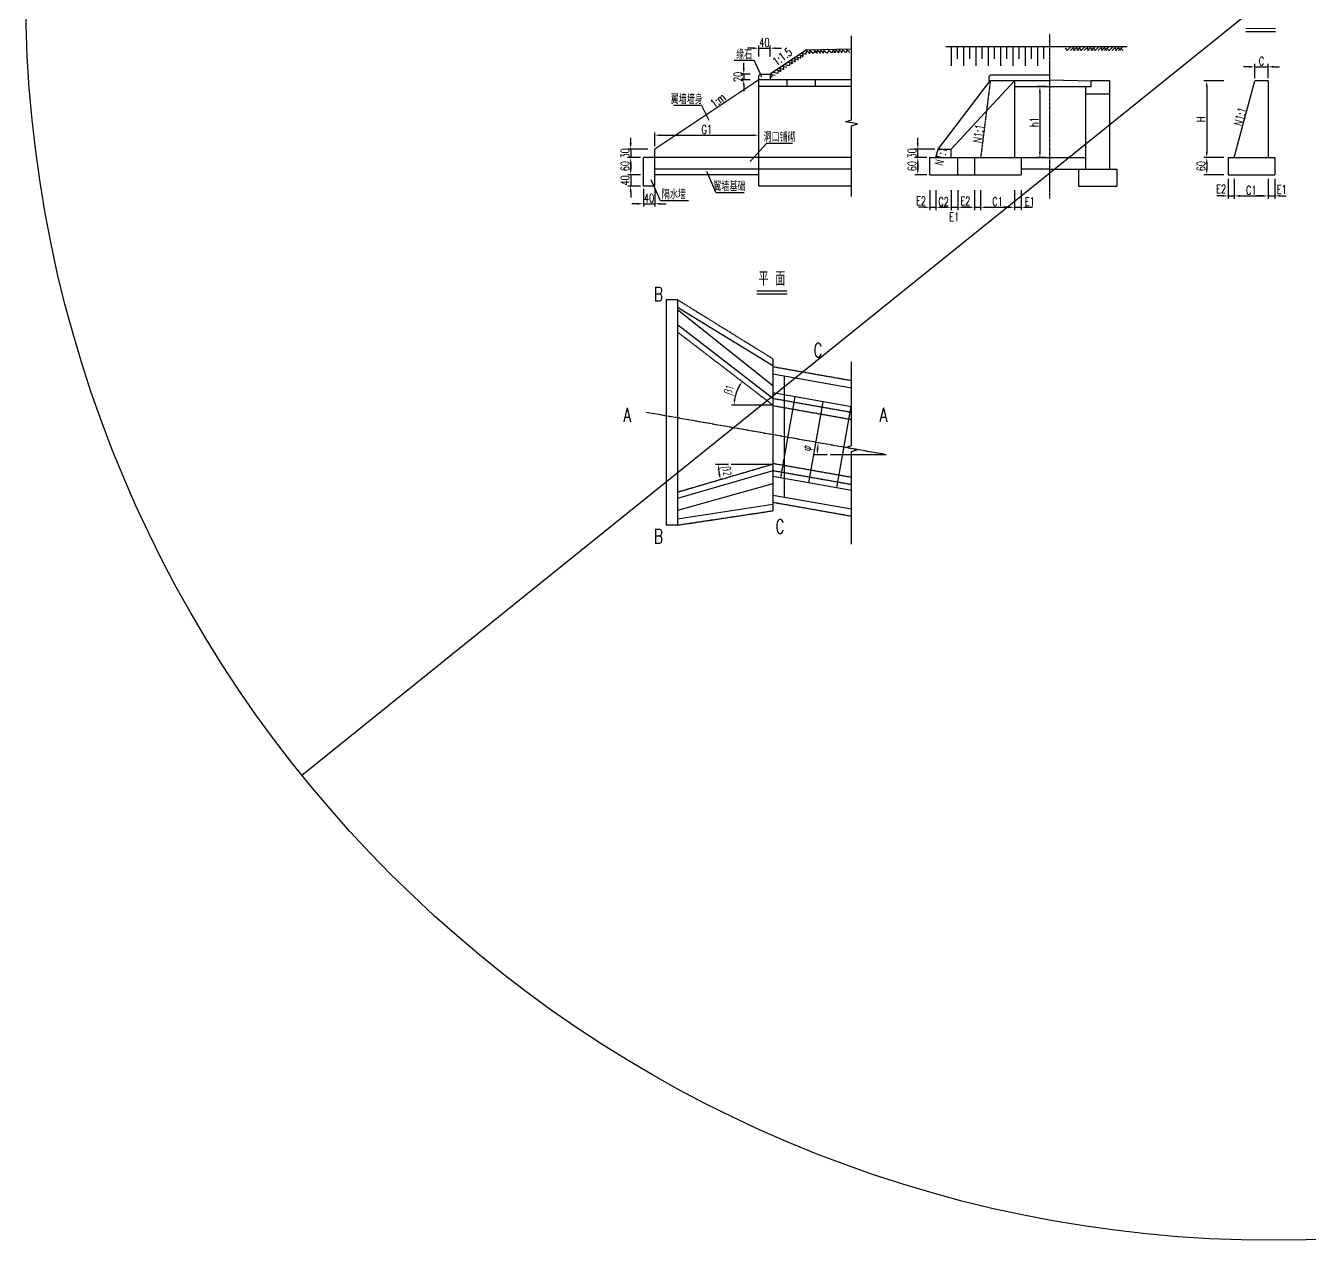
# Model space of a CAD drawing. Header units: millimetres. Extents: x -2053 to 14440, y -8588 to 380.
# Drawn here: x 5657 to 10174, y -8588 to -4315 of the extents above; entities that cross this region are included whole.
import ezdxf
from ezdxf.enums import TextEntityAlignment as Align

# ---------------------------------------------------------------- set-up
doc = ezdxf.new("R2010")
doc.units = ezdxf.units.MM
doc.header["$LTSCALE"] = 0.25
doc.linetypes.add('ACAD_ISO02W100', pattern=[15, 12, -3])
doc.linetypes.add('ACAD_ISO04W100', pattern=[30, 24, -3, 0, -3])
for name, color, linetype in [('中心线', 3, 'ACAD_ISO04W100'), ('地面线', 15, 'Continuous'), ('文字', 7, 'Continuous'), ('次轮廓线', 7, 'Continuous'), ('虚线', 2, 'ACAD_ISO02W100'), ('轮廓线', 1, 'Continuous')]:
    doc.layers.add(name, color=color, linetype=linetype)
doc.styles.get("Standard").update_dxf_attribs({"font": 'simplex1.shx', "width": 0.7, "bigfont": 'hztxt.shx'})
doc.dimstyles.get("Standard").update_dxf_attribs({"dimscale": 10, "dimtxt": 3, "dimasz": 2, "dimexe": 1, "dimexo": 1, "dimgap": 0.5, "dimtad": 1, "dimdec": 1, "dimzin": 9, "dimdsep": 46, "dimtxsty": 'Standard', "dimcen": 0.5, "dimclrd": 256, "dimclre": 256, "dimclrt": 256, "dimadec": 1, "dimazin": 2, "dimtfac": 1, "dimtdec": 1, "dimtix": 1, "dimtmove": 2, "dimatfit": 3, "dimfxl": 0, "dimtolj": 1, "dimtzin": 0, "dimlwd": -1, "dimlwe": -1, "dimarcsym": 0})

# ---------------------------------------------------------------- blocks, each defined once
blk = doc.blocks.new('*D135')
at = {"layer": 'Defpoints', "color": 0}
for p in [(8276.7, -4394), (8236.7, -4433.5), (8276.7, -4433.5)]:
    blk.add_point(p, dxfattribs=at)
at = {"layer": '次轮廓线'}
for p, q in [((8216.7, -4394), (8196.7, -4394)), ((8236.7, -4423.5), (8236.7, -4384)), ((8236.7, -4394), (8276.7, -4394)), ((8276.7, -4423.5), (8276.7, -4384)), ((8296.7, -4394), (8316.7, -4394))]:
    blk.add_line(p, q, dxfattribs=at)
for points in [[(8216.7, -4390.6), (8216.7, -4397.3), (8236.7, -4394)], [(8296.7, -4390.6), (8296.7, -4397.3), (8276.7, -4394)]]:
    blk.add_solid(points, dxfattribs=at)
at = {"layer": '次轮廓线', "insert": (8256.7, -4374), "char_height": 30, "attachment_point": 5}
blk.add_mtext('\\A1;40', dxfattribs=at)
blk = doc.blocks.new('*D136')
at = {"layer": 'Defpoints', "color": 0}
for p in [(8184, -4505), (8216.8, -4485), (8216.8, -4505)]:
    blk.add_point(p, dxfattribs=at)
at = {"layer": '次轮廓线'}
for p, q in [((8184, -4465), (8184, -4445)), ((8206.8, -4485), (8174, -4485)), ((8206.8, -4505), (8174, -4505)), ((8184, -4485), (8184, -4505)), ((8184, -4525), (8184, -4545))]:
    blk.add_line(p, q, dxfattribs=at)
for points in [[(8180.7, -4465), (8187.3, -4465), (8184, -4485)], [(8180.7, -4525), (8187.3, -4525), (8184, -4505)]]:
    blk.add_solid(points, dxfattribs=at)
at = {"layer": '次轮廓线', "insert": (8164, -4495), "char_height": 30, "attachment_point": 5, "rotation": 90}
blk.add_mtext('\\A1;20', dxfattribs=at)
blk = doc.blocks.new('*D229')
at = {"layer": 'Defpoints', "color": 0}
for p in [(7786.1, -4779), (7830.7, -4779), (7870.7, -4749)]:
    blk.add_point(p, dxfattribs=at)
at = {"layer": '次轮廓线'}
for p, q in [((7786.1, -4729), (7786.1, -4709)), ((7846.1, -4749), (7776.1, -4749)), ((7820.7, -4779), (7776.1, -4779)), ((7786.1, -4749), (7786.1, -4779)), ((7786.1, -4799), (7786.1, -4819))]:
    blk.add_line(p, q, dxfattribs=at)
for points in [[(7782.7, -4729), (7789.4, -4729), (7786.1, -4749)], [(7782.7, -4799), (7789.4, -4799), (7786.1, -4779)]]:
    blk.add_solid(points, dxfattribs=at)
at = {"layer": '次轮廓线', "insert": (7766.1, -4764), "char_height": 30, "attachment_point": 5, "rotation": 90}
blk.add_mtext('\\A1;30', dxfattribs=at)
blk = doc.blocks.new('*D137')
at = {"layer": 'Defpoints', "color": 0}
for p in [(7830.7, -4779), (7786.1, -4839), (7830.7, -4839)]:
    blk.add_point(p, dxfattribs=at)
at = {"layer": '次轮廓线'}
for p, q in [((7820.7, -4779), (7776.1, -4779)), ((7786.1, -4799), (7786.1, -4819)), ((7820.7, -4839), (7776.1, -4839))]:
    blk.add_line(p, q, dxfattribs=at)
for points in [[(7782.7, -4799), (7789.4, -4799), (7786.1, -4779)], [(7782.7, -4819), (7789.4, -4819), (7786.1, -4839)]]:
    blk.add_solid(points, dxfattribs=at)
at = {"layer": '次轮廓线', "insert": (7766.1, -4809), "char_height": 30, "attachment_point": 5, "rotation": 90}
blk.add_mtext('\\A1;60', dxfattribs=at)
blk = doc.blocks.new('*D230')
at = {"layer": 'Defpoints', "color": 0}
for p in [(7830.7, -4839), (7786.1, -4879), (7830.7, -4879)]:
    blk.add_point(p, dxfattribs=at)
at = {"layer": '次轮廓线'}
for p, q in [((7786.1, -4819), (7786.1, -4799)), ((7820.7, -4839), (7776.1, -4839)), ((7786.1, -4839), (7786.1, -4879)), ((7820.7, -4879), (7776.1, -4879)), ((7786.1, -4899), (7786.1, -4919))]:
    blk.add_line(p, q, dxfattribs=at)
for points in [[(7782.7, -4819), (7789.4, -4819), (7786.1, -4839)], [(7782.7, -4899), (7789.4, -4899), (7786.1, -4879)]]:
    blk.add_solid(points, dxfattribs=at)
at = {"layer": '次轮廓线', "insert": (7766.1, -4859), "char_height": 30, "attachment_point": 5, "rotation": 90}
blk.add_mtext('\\A1;40', dxfattribs=at)
blk = doc.blocks.new('*D231')
at = {"layer": 'Defpoints', "color": 0}
for p in [(7830.7, -4879), (7870.7, -4879), (7870.7, -4941.3)]:
    blk.add_point(p, dxfattribs=at)
at = {"layer": '次轮廓线'}
for p, q in [((7830.7, -4889), (7830.7, -4951.3)), ((7870.7, -4889), (7870.7, -4951.3)), ((7810.7, -4941.3), (7790.7, -4941.3)), ((7830.7, -4941.3), (7870.7, -4941.3)), ((7890.7, -4941.3), (7910.7, -4941.3))]:
    blk.add_line(p, q, dxfattribs=at)
for points in [[(7810.7, -4938), (7810.7, -4944.7), (7830.7, -4941.3)], [(7890.7, -4938), (7890.7, -4944.7), (7870.7, -4941.3)]]:
    blk.add_solid(points, dxfattribs=at)
at = {"layer": '次轮廓线', "insert": (7850.7, -4921.3), "char_height": 30, "attachment_point": 5}
blk.add_mtext('\\A1;40', dxfattribs=at)
blk = doc.blocks.new('*D232')
at = {"layer": 'Defpoints', "color": 0}
for p in [(8236.7, -4700.1), (7870.7, -4749), (8236.7, -4779)]:
    blk.add_point(p, dxfattribs=at)
at = {"layer": '次轮廓线'}
for p, q in [((7870.7, -4739), (7870.7, -4690.1)), ((8236.7, -4760.1), (8236.7, -4690.1)), ((7890.7, -4700.1), (8216.7, -4700.1))]:
    blk.add_line(p, q, dxfattribs=at)
for points in [[(7890.7, -4696.8), (7890.7, -4703.5), (7870.7, -4700.1)], [(8216.7, -4696.8), (8216.7, -4703.5), (8236.7, -4700.1)]]:
    blk.add_solid(points, dxfattribs=at)
at = {"layer": '次轮廓线', "insert": (8053.7, -4680.1), "char_height": 30, "attachment_point": 5}
blk.add_mtext('\\A1;G1', dxfattribs=at)
blk = doc.blocks.new('*D134')
at = {"layer": 'Defpoints', "color": 0}
for p in [(9257.1, -4529), (9225.9, -4779), (9257.1, -4779)]:
    blk.add_point(p, dxfattribs=at)
at = {"layer": '次轮廓线'}
for p, q in [((9247.1, -4529), (9215.9, -4529)), ((9225.9, -4549), (9225.9, -4759)), ((9247.1, -4779), (9215.9, -4779))]:
    blk.add_line(p, q, dxfattribs=at)
for points in [[(9222.6, -4549), (9229.2, -4549), (9225.9, -4529)], [(9222.6, -4759), (9229.2, -4759), (9225.9, -4779)]]:
    blk.add_solid(points, dxfattribs=at)
at = {"layer": '次轮廓线', "insert": (9205.9, -4654), "char_height": 30, "attachment_point": 5, "rotation": 90}
blk.add_mtext('\\A1;h1', dxfattribs=at)
blk = doc.blocks.new('*D223')
at = {"layer": 'Defpoints', "color": 0}
for p in [(8860.1, -4779), (8838.6, -4879), (8860.1, -4953.6)]:
    blk.add_point(p, dxfattribs=at)
at = {"layer": '次轮廓线'}
for p, q in [((8838.6, -4893.6), (8838.6, -4963.6)), ((8860.1, -4893.6), (8860.1, -4963.6)), ((8818.6, -4953.6), (8798.6, -4953.6)), ((8838.6, -4953.6), (8860.1, -4953.6)), ((8880.1, -4953.6), (8900.1, -4953.6))]:
    blk.add_line(p, q, dxfattribs=at)
for points in [[(8818.6, -4950.3), (8818.6, -4956.9), (8838.6, -4953.6)], [(8880.1, -4950.3), (8880.1, -4956.9), (8860.1, -4953.6)]]:
    blk.add_solid(points, dxfattribs=at)
at = {"layer": '次轮廓线', "insert": (8807.5, -4930.9), "char_height": 30, "attachment_point": 5}
blk.add_mtext('\\A1;E2', dxfattribs=at)
blk = doc.blocks.new('*D224')
at = {"layer": 'Defpoints', "color": 0}
for p in [(8860.1, -4779), (8914.1, -4779), (8914.1, -4953.6)]:
    blk.add_point(p, dxfattribs=at)
at = {"layer": '次轮廓线'}
for p, q in [((8860.1, -4893.6), (8860.1, -4963.6)), ((8914.1, -4893.6), (8914.1, -4963.6)), ((8880.1, -4953.6), (8894.1, -4953.6))]:
    blk.add_line(p, q, dxfattribs=at)
for points in [[(8880.1, -4950.3), (8880.1, -4956.9), (8860.1, -4953.6)], [(8894.1, -4950.3), (8894.1, -4956.9), (8914.1, -4953.6)]]:
    blk.add_solid(points, dxfattribs=at)
at = {"layer": '次轮廓线', "insert": (8887.1, -4933.6), "char_height": 30, "attachment_point": 5}
blk.add_mtext('\\A1;C2', dxfattribs=at)
blk = doc.blocks.new('*D225')
at = {"layer": 'Defpoints', "color": 0}
for p in [(8914.1, -4779), (8937.2, -4839), (8937.2, -4953.6)]:
    blk.add_point(p, dxfattribs=at)
at = {"layer": '次轮廓线'}
for p, q in [((8914.1, -4893.6), (8914.1, -4963.6)), ((8937.2, -4893.6), (8937.2, -4963.6)), ((8894.1, -4953.6), (8874.1, -4953.6)), ((8914.1, -4953.6), (8937.2, -4953.6)), ((8957.2, -4953.6), (8977.2, -4953.6))]:
    blk.add_line(p, q, dxfattribs=at)
for points in [[(8894.1, -4950.3), (8894.1, -4956.9), (8914.1, -4953.6)], [(8957.2, -4950.3), (8957.2, -4956.9), (8937.2, -4953.6)]]:
    blk.add_solid(points, dxfattribs=at)
at = {"layer": '次轮廓线', "insert": (8924.5, -4987.5), "char_height": 30, "attachment_point": 5}
blk.add_mtext('\\A1;E1', dxfattribs=at)
blk = doc.blocks.new('*D226')
at = {"layer": 'Defpoints', "color": 0}
for p in [(9017.4, -4779), (8995.9, -4839), (9017.4, -4953.6)]:
    blk.add_point(p, dxfattribs=at)
at = {"layer": '次轮廓线'}
for p, q in [((8995.9, -4893.6), (8995.9, -4963.6)), ((9017.4, -4893.6), (9017.4, -4963.6)), ((8975.9, -4953.6), (8955.9, -4953.6)), ((8995.9, -4953.6), (9017.4, -4953.6)), ((9037.4, -4953.6), (9057.4, -4953.6))]:
    blk.add_line(p, q, dxfattribs=at)
for points in [[(8975.9, -4950.3), (8975.9, -4956.9), (8995.9, -4953.6)], [(9037.4, -4950.3), (9037.4, -4956.9), (9017.4, -4953.6)]]:
    blk.add_solid(points, dxfattribs=at)
at = {"layer": '次轮廓线', "insert": (8963.5, -4931.4), "char_height": 30, "attachment_point": 5}
blk.add_mtext('\\A1;E2', dxfattribs=at)
blk = doc.blocks.new('*D227')
at = {"layer": 'Defpoints', "color": 0}
for p in [(9017.4, -4779), (9136.4, -4779), (9136.4, -4953.6)]:
    blk.add_point(p, dxfattribs=at)
at = {"layer": '次轮廓线'}
for p, q in [((9017.4, -4893.6), (9017.4, -4963.6)), ((9136.4, -4893.6), (9136.4, -4963.6)), ((9037.4, -4953.6), (9116.4, -4953.6))]:
    blk.add_line(p, q, dxfattribs=at)
for points in [[(9037.4, -4950.3), (9037.4, -4956.9), (9017.4, -4953.6)], [(9116.4, -4950.3), (9116.4, -4956.9), (9136.4, -4953.6)]]:
    blk.add_solid(points, dxfattribs=at)
at = {"layer": '次轮廓线', "insert": (9076.9, -4933.6), "char_height": 30, "attachment_point": 5}
blk.add_mtext('\\A1;C1', dxfattribs=at)
blk = doc.blocks.new('*D228')
at = {"layer": 'Defpoints', "color": 0}
for p in [(9136.4, -4779), (9159.5, -4839), (9159.5, -4953.6)]:
    blk.add_point(p, dxfattribs=at)
at = {"layer": '次轮廓线'}
for p, q in [((9136.4, -4893.6), (9136.4, -4963.6)), ((9159.5, -4893.6), (9159.5, -4963.6)), ((9116.4, -4953.6), (9096.4, -4953.6)), ((9136.4, -4953.6), (9159.5, -4953.6)), ((9179.5, -4953.6), (9199.5, -4953.6))]:
    blk.add_line(p, q, dxfattribs=at)
for points in [[(9116.4, -4950.3), (9116.4, -4956.9), (9136.4, -4953.6)], [(9179.5, -4950.3), (9179.5, -4956.9), (9159.5, -4953.6)]]:
    blk.add_solid(points, dxfattribs=at)
at = {"layer": '次轮廓线', "insert": (9190.5, -4933.8), "char_height": 30, "attachment_point": 5}
blk.add_mtext('\\A1;E1', dxfattribs=at)
blk = doc.blocks.new('*D168')
at = {"layer": 'Defpoints', "color": 0}
for p in [(8796, -4779), (8838.6, -4779), (8838.6, -4839)]:
    blk.add_point(p, dxfattribs=at)
at = {"layer": '次轮廓线'}
for p, q in [((8828.6, -4779), (8786, -4779)), ((8796, -4819), (8796, -4799)), ((8828.6, -4839), (8786, -4839))]:
    blk.add_line(p, q, dxfattribs=at)
for points in [[(8792.7, -4799), (8799.3, -4799), (8796, -4779)], [(8792.7, -4819), (8799.3, -4819), (8796, -4839)]]:
    blk.add_solid(points, dxfattribs=at)
at = {"layer": '次轮廓线', "insert": (8776, -4809), "char_height": 30, "attachment_point": 5, "rotation": 90}
blk.add_mtext('\\A1;60', dxfattribs=at)
blk = doc.blocks.new('*D169')
at = {"layer": 'Defpoints', "color": 0}
for p in [(8796, -4749), (8838.6, -4779), (8868.5, -4749)]:
    blk.add_point(p, dxfattribs=at)
at = {"layer": '次轮廓线'}
for p, q in [((8796, -4729), (8796, -4709)), ((8856, -4749), (8786, -4749)), ((8828.6, -4779), (8786, -4779)), ((8796, -4779), (8796, -4749)), ((8796, -4799), (8796, -4819))]:
    blk.add_line(p, q, dxfattribs=at)
for points in [[(8792.7, -4729), (8799.3, -4729), (8796, -4749)], [(8792.7, -4799), (8799.3, -4799), (8796, -4779)]]:
    blk.add_solid(points, dxfattribs=at)
at = {"layer": '次轮廓线', "insert": (8776, -4764), "char_height": 30, "attachment_point": 5, "rotation": 90}
blk.add_mtext('\\A1;30', dxfattribs=at)
blk = doc.blocks.new('*D170')
at = {"layer": 'Defpoints', "color": 0}
for p in [(7951.2, -5393), (8163, -5592.3), (8208.1, -5649.7), (8286.2, -5649.7), (8286.2, -5649.7)]:
    blk.add_point(p, dxfattribs=at)
at = {"layer": '次轮廓线'}
blk.add_line((8198.1, -5649.7), (8140.3, -5649.7), dxfattribs=at)
blk.add_arc((8286.2, -5649.7), 135.9, 150.984, 171.5629, dxfattribs=at)
for points in [[(8164.6, -5581.9), (8170.2, -5585.6), (8178.3, -5567)], [(8155.1, -5630), (8148.5, -5629.5), (8150.3, -5649.7)]]:
    blk.add_solid(points, dxfattribs=at)
at = {"layer": '次轮廓线', "insert": (8134.8, -5598.4), "char_height": 30, "attachment_point": 5, "rotation": 71.2735}
blk.add_mtext('\\A1;β1', dxfattribs=at)
blk = doc.blocks.new('*D171')
at = {"layer": 'Defpoints', "color": 0}
for p in [(8140.2, -5858.1), (8286.2, -5858.1), (8286.2, -5858.1), (8095.5, -5876.3), (7951.2, -5956.5)]:
    blk.add_point(p, dxfattribs=at)
at = {"layer": '次轮廓线'}
blk.add_line((8130.2, -5858.1), (8084.7, -5858.1), dxfattribs=at)
blk.add_arc((8286.2, -5858.1), 191.6, 185.9842, 190.382, dxfattribs=at)
for points in [[(8092.4, -5878.2), (8099, -5877.9), (8094.7, -5858.1)], [(8101, -5891.9), (8094.6, -5893.4), (8102.4, -5912.1)]]:
    blk.add_solid(points, dxfattribs=at)
at = {"layer": '次轮廓线', "insert": (8120.4, -5881.9), "char_height": 30, "attachment_point": 5, "rotation": 278.1831}
blk.add_mtext('\\A1;β2', dxfattribs=at)
blk = doc.blocks.new('*D172')
at = {"layer": 'Defpoints', "color": 0}
for p in [(7839, -5675), (8444.3, -5796.1), (8487.6, -5824.1), (8684.5, -5824.1), (8684.5, -5824.1)]:
    blk.add_point(p, dxfattribs=at)
at = {"layer": '次轮廓线'}
blk.add_line((8477.6, -5824.1), (8432.6, -5824.1), dxfattribs=at)
blk.add_arc((8684.5, -5824.1), 241.9, 174.7388, 175.2612, dxfattribs=at)
for points in [[(8446.8, -5804.3), (8440.1, -5804), (8442.6, -5824.1)], [(8440.4, -5801.5), (8447, -5802.4), (8446.3, -5782.1)]]:
    blk.add_solid(points, dxfattribs=at)
at = {"layer": '次轮廓线', "insert": (8408.9, -5801.3), "char_height": 30, "attachment_point": 5, "rotation": 85.2637}
blk.add_mtext('\\A1;φ', dxfattribs=at)
blk = doc.blocks.new('*D190')
at = {"layer": 'Defpoints', "color": 0}
for p in [(10029, -4459.4), (9982, -4509), (10029, -4509)]:
    blk.add_point(p, dxfattribs=at)
at = {"layer": '次轮廓线'}
for p, q in [((9962, -4459.4), (9942, -4459.4)), ((9982, -4499), (9982, -4449.4)), ((9982, -4459.4), (10029, -4459.4)), ((10029, -4499), (10029, -4449.4)), ((10049, -4459.4), (10069, -4459.4))]:
    blk.add_line(p, q, dxfattribs=at)
for points in [[(9962, -4456.1), (9962, -4462.8), (9982, -4459.4)], [(10049, -4456.1), (10049, -4462.8), (10029, -4459.4)]]:
    blk.add_solid(points, dxfattribs=at)
at = {"layer": '次轮廓线', "insert": (10005.5, -4439.4), "char_height": 30, "attachment_point": 5}
blk.add_mtext('\\A1;C', dxfattribs=at)
blk = doc.blocks.new('*D191')
at = {"layer": 'Defpoints', "color": 0}
for p in [(9982, -4509), (9812.9, -4779), (9910, -4779)]:
    blk.add_point(p, dxfattribs=at)
at = {"layer": '次轮廓线'}
for p, q in [((9872.9, -4509), (9802.9, -4509)), ((9812.9, -4529), (9812.9, -4759)), ((9872.9, -4779), (9802.9, -4779))]:
    blk.add_line(p, q, dxfattribs=at)
for points in [[(9809.6, -4529), (9816.2, -4529), (9812.9, -4509)], [(9809.6, -4759), (9816.2, -4759), (9812.9, -4779)]]:
    blk.add_solid(points, dxfattribs=at)
at = {"layer": '次轮廓线', "insert": (9792.9, -4644), "char_height": 30, "attachment_point": 5, "rotation": 90}
blk.add_mtext('\\A1;H', dxfattribs=at)
blk = doc.blocks.new('*D192')
at = {"layer": 'Defpoints', "color": 0}
for p in [(9910, -4779), (9812.9, -4839), (9888.4, -4839)]:
    blk.add_point(p, dxfattribs=at)
at = {"layer": '次轮廓线'}
for p, q in [((9872.9, -4779), (9802.9, -4779)), ((9812.9, -4799), (9812.9, -4819)), ((9872.9, -4839), (9802.9, -4839))]:
    blk.add_line(p, q, dxfattribs=at)
for points in [[(9809.6, -4799), (9816.2, -4799), (9812.9, -4779)], [(9809.6, -4819), (9816.2, -4819), (9812.9, -4839)]]:
    blk.add_solid(points, dxfattribs=at)
at = {"layer": '次轮廓线', "insert": (9792.9, -4809), "char_height": 30, "attachment_point": 5, "rotation": 90}
blk.add_mtext('\\A1;60', dxfattribs=at)
blk = doc.blocks.new('*D131')
at = {"layer": 'Defpoints', "color": 0}
for p in [(9910, -4779), (9888.4, -4839), (9910, -4913.6)]:
    blk.add_point(p, dxfattribs=at)
at = {"layer": '次轮廓线'}
for p, q in [((9888.4, -4853.6), (9888.4, -4923.6)), ((9910, -4853.6), (9910, -4923.6)), ((9868.4, -4913.6), (9848.4, -4913.6)), ((9888.4, -4913.6), (9910, -4913.6)), ((9930, -4913.6), (9950, -4913.6))]:
    blk.add_line(p, q, dxfattribs=at)
for points in [[(9868.4, -4910.3), (9868.4, -4916.9), (9888.4, -4913.6)], [(9930, -4910.3), (9930, -4916.9), (9910, -4913.6)]]:
    blk.add_solid(points, dxfattribs=at)
at = {"layer": '次轮廓线', "insert": (9863.4, -4889.6), "char_height": 30, "attachment_point": 5}
blk.add_mtext('\\A1;E2', dxfattribs=at)
blk = doc.blocks.new('*D193')
at = {"layer": 'Defpoints', "color": 0}
for p in [(9910, -4779), (10029, -4779), (10029, -4913.6)]:
    blk.add_point(p, dxfattribs=at)
at = {"layer": '次轮廓线'}
for p, q in [((9910, -4853.6), (9910, -4923.6)), ((10029, -4853.6), (10029, -4923.6)), ((9930, -4913.6), (10009, -4913.6))]:
    blk.add_line(p, q, dxfattribs=at)
for points in [[(9930, -4910.3), (9930, -4916.9), (9910, -4913.6)], [(10009, -4910.3), (10009, -4916.9), (10029, -4913.6)]]:
    blk.add_solid(points, dxfattribs=at)
at = {"layer": '次轮廓线', "insert": (9969.5, -4893.6), "char_height": 30, "attachment_point": 5}
blk.add_mtext('\\A1;C1', dxfattribs=at)
blk = doc.blocks.new('*D194')
at = {"layer": 'Defpoints', "color": 0}
for p in [(10029, -4779), (10052.1, -4839), (10052.1, -4913.6)]:
    blk.add_point(p, dxfattribs=at)
at = {"layer": '次轮廓线'}
for p, q in [((10029, -4853.6), (10029, -4923.6)), ((10052.1, -4853.6), (10052.1, -4923.6)), ((10009, -4913.6), (9989, -4913.6)), ((10029, -4913.6), (10052.1, -4913.6)), ((10072.1, -4913.6), (10092.1, -4913.6))]:
    blk.add_line(p, q, dxfattribs=at)
for points in [[(10009, -4910.3), (10009, -4916.9), (10029, -4913.6)], [(10072.1, -4910.3), (10072.1, -4916.9), (10052.1, -4913.6)]]:
    blk.add_solid(points, dxfattribs=at)
at = {"layer": '次轮廓线', "insert": (10076.8, -4891), "char_height": 30, "attachment_point": 5}
blk.add_mtext('\\A1;E1', dxfattribs=at)

msp = doc.modelspace()

# ---------------------------------------------------------------- linework, layer by layer
at = {"ltscale": 2}
for points in [[(8563.27, -4915.32), (8563.27, -4666.59), (8584.27, -4659.59), (8542.27, -4652.59), (8563.27, -4645.59), (8563.27, -4350.81)], [(8563.27, -6139.51), (8563.27, -5812.92), (8584.27, -5805.92), (8542.27, -5798.92), (8563.27, -5791.92), (8563.27, -5497.14)]]:
    msp.add_lwpolyline(points, dxfattribs=at)
at = {"layer": '中心线'}
for p, q in [((9261.39, -4922.65), (9261.39, -4343.42)), ((8684.53, -5824.13), (7838.99, -5675.04))]:
    msp.add_line(p, q, dxfattribs=at)
at = {"layer": '地面线'}
for p, q in [((8367.67, -4424.37), (8385.82, -4427.78)), ((8374.35, -4425.62), (8372.75, -4436.5)), ((8377.64, -4417.72), (8395.8, -4421.13)), ((8384.33, -4418.97), (8382.72, -4429.85)), ((8386.91, -4411.54), (8405.07, -4414.95)), ((8391.66, -4412.43), (8389.79, -4425.14)), ((8407.64, -4403.95), (8400.13, -4412.66)), ((8403.74, -4400.32), (8416.56, -4412.28)), ((8419.1, -4404.06), (8411.92, -4412.39)), ((8414.13, -4399.42), (8427.63, -4412.02)), ((8434.81, -4403.69), (8427.63, -4412.02)), ((8429.84, -4399.06), (8443.34, -4411.66)), ((8444.51, -4402.09), (8436.12, -4411.83)), ((8440.98, -4398.8), (8454.48, -4411.4)), ((8456.74, -4402.81), (8449.23, -4411.52)), ((8452.16, -4398.54), (8465.66, -4411.14)), ((8468.2, -4402.92), (8461.02, -4411.25)), ((8463.23, -4398.28), (8476.73, -4410.89)), ((8483.91, -4402.56), (8476.73, -4410.89)), ((8478.94, -4397.92), (8492.44, -4410.52)), ((8499.62, -4402.19), (8492.44, -4410.52)), ((8494.65, -4397.55), (8508.15, -4410.16)), ((8509.32, -4400.59), (8500.93, -4410.32)), ((8505.79, -4397.3), (8519.29, -4409.9)), ((8521.55, -4401.31), (8514.04, -4410.02)), ((8516.97, -4397.04), (8530.47, -4409.64)), ((8533.01, -4401.42), (8525.83, -4409.75)), ((8528.04, -4396.78), (8541.54, -4409.38)), ((8548.72, -4401.06), (8541.54, -4409.38)), ((8543.75, -4396.42), (8557.25, -4409.02)), ((9532.78, -4389), (8895.4, -4389)), ((8914.26, -4389), (8914.26, -4455.67)), ((8935.38, -4389), (8935.38, -4431.79)), ((8957.66, -4389), (8957.66, -4455.67)), ((8978.77, -4389), (8978.77, -4431.79)), ((9001.05, -4389), (9001.05, -4455.67)), ((9022.16, -4389), (9022.16, -4431.79)), ((9044.44, -4389), (9044.44, -4455.67)), ((9065.55, -4389), (9065.55, -4431.79)), ((9087.83, -4389), (9087.83, -4455.67)), ((9108.94, -4389), (9108.94, -4431.79)), ((9131.22, -4389), (9131.22, -4455.67)), ((9152.33, -4389), (9152.33, -4431.79)), ((9174.61, -4389), (9174.61, -4455.67)), ((9195.72, -4389), (9195.72, -4431.79)), ((9218, -4389), (9218, -4455.67)), ((9239.11, -4389), (9239.11, -4431.79)), ((9314.67, -4393.75), (9322.04, -4401.91)), ((9335.25, -4389), (9322.04, -4401.91)), ((9346.32, -4389), (9333.11, -4401.91)), ((9341.84, -4393.38), (9349.55, -4401.91)), ((9357.51, -4389), (9344.3, -4401.91)), ((9354.05, -4392.37), (9362.66, -4401.91)), ((9368.65, -4389), (9355.44, -4401.91)), ((9363.79, -4393.75), (9371.15, -4401.91)), ((9384.36, -4389), (9371.15, -4401.91)), ((9395.44, -4389), (9382.23, -4401.91)), ((9390.96, -4393.38), (9398.66, -4401.91)), ((9406.62, -4389), (9393.41, -4401.91)), ((9403.17, -4392.37), (9411.78, -4401.91)), ((9417.76, -4389), (9404.55, -4401.91)), ((9412.9, -4393.75), (9420.27, -4401.91)), ((9433.48, -4389), (9420.27, -4401.91)), ((9444.55, -4389), (9431.34, -4401.91)), ((9440.07, -4393.38), (9447.78, -4401.91)), ((9455.73, -4389), (9442.52, -4401.91)), ((9452.28, -4392.37), (9460.89, -4401.91)), ((9466.88, -4389), (9453.67, -4401.91)), ((9462.01, -4393.75), (9469.38, -4401.91)), ((9482.59, -4389), (9469.38, -4401.91)), ((9493.67, -4389), (9480.46, -4401.91)), ((9489.19, -4393.38), (9496.89, -4401.91)), ((9504.85, -4389), (9491.64, -4401.91)), ((9501.4, -4392.37), (9510, -4401.91)), ((9515.99, -4389), (9502.78, -4401.91)), ((9511.13, -4393.75), (9518.49, -4401.91)), ((8299.01, -4470.14), (8317.17, -4473.55)), ((8308.29, -4463.96), (8326.44, -4467.37)), ((8313.03, -4464.85), (8311.16, -4477.56)), ((8317.59, -4457.75), (8335.74, -4461.17)), ((8323.75, -4458.91), (8322.07, -4470.29)), ((8326.8, -4451.61), (8344.96, -4455.03)), ((8339.88, -4442.89), (8358.03, -4446.31)), ((8346.56, -4444.15), (8344.96, -4455.03)), ((8349.15, -4436.71), (8367.3, -4440.13)), ((8353.9, -4437.61), (8352.02, -4450.32)), ((8358.45, -4430.51), (8376.61, -4433.93)), ((8364.61, -4431.67), (8362.93, -4443.04)), ((8276.72, -4485), (8294.88, -4488.41)), ((8282.88, -4486.16), (8281.2, -4497.53)), ((8285.94, -4478.85), (8304.09, -4482.27)), ((8305.7, -4471.39), (8304.09, -4482.27))]:
    msp.add_line(p, q, dxfattribs=at)
at = {"layer": '文字'}
for p, q in [((9949.9, -4334.77), (10055.05, -4334.77)), ((8229.66, -5258.12), (8336.69, -5258.12))]:
    msp.add_line(p, q, dxfattribs=at)
at = {"layer": '文字', "const_width": 4}
for points in [[(9949.9, -4324.77), (10055.05, -4324.77)], [(8229.66, -5248.12), (8336.69, -5248.12)]]:
    msp.add_lwpolyline(points, dxfattribs=at)
at = {"layer": '文字'}
for points in [[(7886.06, -5230.54, 0, 7, 0), (7866.06, -5230.54, 0, 0, 0), (7841.06, -5230.54, 0, 0, 0), (7841.06, -5278.51, 0, 0, 0)], [(8453.64, -5425.36, 0, 7, 0), (8473.34, -5428.83, 0, 0, 0), (8497.96, -5433.17, 0, 0, 0), (8489.63, -5480.41, 0, 0, 0)], [(7747.51, -5705.72, 0, 7, 0), (7747.51, -5725.72, 0, 0, 0), (7747.51, -5750.72, 0, 0, 0), (7795.48, -5750.72, 0, 0, 0)], [(8689.7, -5705.72, 0, 7, 0), (8689.7, -5725.72, 0, 0, 0), (8689.7, -5750.72, 0, 0, 0), (8641.73, -5750.72, 0, 0, 0)], [(8336.24, -6091.15, 0, 7, 0), (8355.94, -6094.62, 0, 0, 0), (8380.56, -6098.96, 0, 0, 0), (8388.89, -6051.72, 0, 0, 0)], [(7886.06, -6138.11, 0, 7, 0), (7866.06, -6138.11, 0, 0, 0), (7841.06, -6138.11, 0, 0, 0), (7841.06, -6090.14, 0, 0, 0)]]:
    msp.add_lwpolyline(points, format="xyseb", dxfattribs=at)
at = {"layer": '次轮廓线'}
for p, q in [((6629.3, -6951.91), (13468.68, -1441.53)), ((8220.12, -4437.42), (8150.58, -4437.42)), ((8220.12, -4437.42), (8245.87, -4494.52)), ((8336.72, -4529), (8336.72, -4505)), ((8436.72, -4529), (8436.72, -4505)), ((8035.26, -4596.1), (7936.5, -4596.1)), ((8035.26, -4596.1), (8061.01, -4647.75)), ((8264.71, -4728.09), (8206.87, -4792.76)), ((8264.71, -4728.09), (8355.1, -4728.09)), ((8086.73, -4902.75), (8054.49, -4828.2)), ((7890.87, -4931.1), (7858.63, -4856.54)), ((8185.49, -4902.75), (8086.73, -4902.75)), ((7989.63, -4931.1), (7890.87, -4931.1)), ((8286.25, -5649.71), (8184.27, -5649.71)), ((8684.53, -5824.13), (8487.6, -5824.13)), ((8286.25, -5858.1), (8140.2, -5858.1))]:
    msp.add_line(p, q, dxfattribs=at)
msp.add_circle((10048.99, -4196.72), 4391.51, dxfattribs=at)
at = {"layer": '虚线'}
for p, q in [((9051.39, -4509), (9017.39, -4779)), ((8995.85, -4779), (8995.85, -4839)), ((9159.48, -4779), (9159.48, -4839)), ((9261.39, -4819), (9159.48, -4819)), ((8937.23, -4839), (9159.48, -4839)), ((7951.16, -5279.12), (8286.25, -5486.46)), ((8286.25, -5649.71), (7951.16, -5393.02)), ((8563.27, -5564.12), (8286.25, -5515.28)), ((8563.27, -5675.82), (8286.25, -5626.98)), ((8563.27, -5701.21), (8286.25, -5652.36)), ((8286.25, -5858.1), (7951.16, -5956.5)), ((8563.27, -5904.29), (8286.25, -5855.45)), ((8326.25, -5831.11), (8313.06, -5905.87)), ((8563.27, -5929.68), (8286.25, -5880.83)), ((8563.27, -6041.38), (8286.25, -5992.53)), ((7951.16, -6071.7), (8286.25, -6021.35))]:
    msp.add_line(p, q, dxfattribs=at)
at = {"layer": '轮廓线'}
for p, q in [((8404.77, -4399.64), (8276.72, -4485)), ((8404.77, -4399.64), (8563.27, -4395.65)), ((8236.72, -4505), (7870.72, -4749)), ((8241.72, -4485), (8236.72, -4490)), ((8236.72, -4879), (8236.72, -4490)), ((8563.27, -4505), (8236.72, -4505)), ((8241.72, -4485), (8276.72, -4485)), ((8276.72, -4485), (8276.72, -4505)), ((8868.54, -4749), (9051.39, -4509)), ((8914.14, -4749), (9136.39, -4509)), ((9051.39, -4489), (9046.39, -4494)), ((9046.39, -4494), (9046.39, -4509)), ((9261.39, -4509), (9046.39, -4509)), ((9261.39, -4489), (9051.39, -4489)), ((9136.39, -4509), (9136.39, -4779)), ((9261.39, -4505), (9406.39, -4509)), ((9406.39, -4530), (9406.39, -4509)), ((9471.39, -4509), (9406.39, -4509)), ((9471.39, -4509), (9471.39, -4819)), ((9909.99, -4779), (9981.99, -4509)), ((10028.99, -4509), (9981.99, -4509)), ((10028.99, -4509), (10028.99, -4779)), ((8563.27, -4529), (8236.72, -4529)), ((9136.39, -4529), (9406.39, -4529)), ((9386.39, -4530), (9386.39, -4819)), ((9406.39, -4530), (9386.39, -4530)), ((9386.39, -4555), (9471.39, -4555)), ((8563.27, -4779), (7830.72, -4779)), ((7830.72, -4879), (7830.72, -4779)), ((7870.72, -4879), (7870.72, -4749)), ((8838.6, -4839), (8838.6, -4779)), ((8838.6, -4779), (9386.39, -4779)), ((8860.14, -4779), (8868.54, -4749)), ((8868.54, -4749), (8914.14, -4749)), ((8914.14, -4779), (8914.14, -4749)), ((8937.23, -4839), (8937.23, -4779)), ((9888.45, -4779), (9888.45, -4839)), ((9888.45, -4779), (10052.08, -4779)), ((10052.08, -4779), (10052.08, -4839)), ((8563.27, -4819), (7870.72, -4819)), ((9261.39, -4819), (9386.39, -4819)), ((9361.39, -4819), (9361.39, -4879)), ((9361.39, -4819), (9496.39, -4819)), ((9496.39, -4819), (9496.39, -4879)), ((8236.72, -4839), (7870.72, -4839)), ((8838.6, -4839), (8937.23, -4839)), ((9888.45, -4839), (10052.08, -4839)), ((7870.72, -4879), (7830.72, -4879)), ((8563.27, -4879), (8236.72, -4879)), ((9361.39, -4879), (9496.39, -4879)), ((7911.16, -5279.12), (7911.16, -6071.7)), ((7951.16, -5279.12), (7911.16, -5279.12)), ((7951.16, -5279.12), (7951.16, -6071.7)), ((7951.16, -5304.99), (8286.25, -5509.78)), ((8286.25, -5581.51), (7951.16, -5314.74)), ((8286.25, -5626.98), (7951.16, -5366.93)), ((8286.25, -5486.46), (8286.25, -6021.35)), ((8563.27, -5589.51), (8286.25, -5540.66)), ((8326.25, -5547.72), (8326.25, -5974.2)), ((8563.27, -5655.51), (8286.25, -5606.67)), ((8363.42, -5620.28), (8326.25, -5831.11)), ((8461.9, -5637.64), (8411.55, -5923.23)), ((8560.38, -5655), (8510.03, -5940.6)), ((8286.25, -5880.83), (7951.16, -5977.78)), ((8563.27, -5949.99), (8286.25, -5901.14)), ((8286.25, -5926.3), (7951.16, -6020.34)), ((7951.16, -6049.23), (8286.25, -5998.02)), ((8563.27, -6015.99), (8286.25, -5967.14)), ((7951.16, -6071.7), (7911.16, -6071.7))]:
    msp.add_line(p, q, dxfattribs=at)

# ---------------------------------------------------------------- texts
at = {"layer": '文字', "width": 0.7}
for s, height, p in [('缘石', 30, (8185.44, -4417.91)), ('翼墙墙身', 30, (7983.62, -4575.09)), ('洞口铺砌', 30, (8309.91, -4708.25)), ('翼墙基础', 30, (8133.85, -4881.75)), ('隔水墙', 30, (7937.99, -4910.09)), ('B', 50, (7883.75, -5259.18)), ('C', 50, (8445.02, -5456.22)), ('A', 50, (7773.63, -5683.73)), ('A', 50, (8675.23, -5683.73)), ('C', 50, (8311.24, -6076.78)), ('B', 50, (7883.75, -6111.26))]:
    msp.add_text(s, height=height, dxfattribs=at).set_placement(p, align=Align.MIDDLE_CENTER)
for s, rotation, p in [('1:1.5', 36.92823, (8319.24, -4423.62)), ('1:m', 36.92823, (8092.69, -4577.3)), ('N1:1', 75.10575, (9930.78, -4634.6)), ('N1:1', 81.50859, (9009.91, -4694.89)), ('N1:1', 75.10575, (8877.87, -4774.36))]:
    msp.add_text(s, height=30, rotation=rotation, dxfattribs=at).set_placement(p, align=Align.MIDDLE_CENTER)
msp.add_text('平 面', height=50, dxfattribs=at).set_placement((8283.11, -5245.02), align=Align.BOTTOM_CENTER)

# ---------------------------------------------------------------- dimensions: what is measured, and where the dimension line sits
at = {"layer": '次轮廓线'}
for base, p1, p2, picture, middle in [((8276.72, -4393.97), (8236.72, -4433.47), (8276.72, -4433.47), '*D135', (8256.72, -4373.97)), ((7870.72, -4941.32), (7830.72, -4879), (7870.72, -4879), '*D231', (7850.72, -4921.32))]:
    dim = msp.add_linear_dim(base=base, p1=p1, p2=p2, dimstyle='Standard', dxfattribs=at)
    dim.commit()
    dim.dimension.update_dxf_attribs({"geometry": picture, "text_midpoint": middle})
for base, p1, p2, text, picture, middle in [((10028.99, -4459.42), (9981.99, -4509), (10028.99, -4509), 'C', '*D190', (10005.49, -4439.42)), ((8236.72, -4700.14), (7870.72, -4749), (8236.72, -4779), 'G1', '*D232', (8053.72, -4680.14)), ((8914.14, -4953.59), (8860.14, -4779), (8914.14, -4779), 'C2', '*D224', (8887.14, -4933.59)), ((9136.39, -4953.59), (9017.39, -4779), (9136.39, -4779), 'C1', '*D227', (9076.89, -4933.59)), ((10028.99, -4913.61), (9909.99, -4779), (10028.99, -4779), 'C1', '*D193', (9969.49, -4893.61))]:
    dim = msp.add_linear_dim(base=base, p1=p1, p2=p2, text=text, dimstyle='Standard', dxfattribs=at)
    dim.commit()
    dim.dimension.update_dxf_attribs({"geometry": picture, "text_midpoint": middle})
for base, p1, p2, picture, middle in [((8184.01, -4505), (8216.83, -4485), (8216.83, -4505), '*D136', (8164.01, -4495)), ((7786.05, -4779), (7870.72, -4749), (7830.72, -4779), '*D229', (7766.05, -4764)), ((8795.99, -4749), (8838.6, -4779), (8868.54, -4749), '*D169', (8775.99, -4764)), ((8795.99, -4779), (8838.6, -4839), (8838.6, -4779), '*D168', (8775.99, -4809)), ((9812.91, -4839), (9909.99, -4779), (9888.45, -4839), '*D192', (9792.91, -4809)), ((7786.05, -4879), (7830.72, -4839), (7830.72, -4879), '*D230', (7766.05, -4859))]:
    dim = msp.add_linear_dim(base=base, p1=p1, p2=p2, angle=90, dimstyle='Standard', dxfattribs=at)
    dim.commit()
    dim.dimension.update_dxf_attribs({"geometry": picture, "text_midpoint": middle})
for base, p1, p2, text, picture, middle in [((9812.91, -4779), (9981.99, -4509), (9909.99, -4779), 'H', '*D191', (9792.91, -4644)), ((9225.91, -4779), (9257.07, -4529), (9257.07, -4779), 'h1', '*D134', (9205.91, -4654)), ((7786.05, -4839), (7830.72, -4779), (7830.72, -4839), '60', '*D137', (7766.05, -4809))]:
    dim = msp.add_linear_dim(base=base, p1=p1, p2=p2, angle=90, text=text, dimstyle='Standard', dxfattribs=at)
    dim.commit()
    dim.dimension.update_dxf_attribs({"geometry": picture, "text_midpoint": middle})
for base, p1, p2, text, picture, middle in [((8860.14, -4953.59), (8838.6, -4879), (8860.14, -4779), 'E2', '*D223', (8807.53, -4930.95)), ((8937.23, -4953.59), (8914.14, -4779), (8937.23, -4839), 'E1', '*D225', (8924.45, -4987.48)), ((9017.39, -4953.59), (8995.85, -4839), (9017.39, -4779), 'E2', '*D226', (8963.54, -4931.42)), ((9159.48, -4953.59), (9136.39, -4779), (9159.48, -4839), 'E1', '*D228', (9190.46, -4933.84)), ((9909.99, -4913.61), (9888.45, -4839), (9909.99, -4779), 'E2', '*D131', (9863.43, -4889.63)), ((10052.08, -4913.61), (10028.99, -4779), (10052.08, -4839), 'E1', '*D194', (10076.8, -4890.98))]:
    dim = msp.add_linear_dim(base=base, p1=p1, p2=p2, text=text, dimstyle='Standard', dxfattribs=at)
    dim.commit()
    dim.dimension.update_dxf_attribs({"geometry": picture, "text_midpoint": middle, "dimtype": 160})
for base, line1, line2, text, picture, middle in [((8163.01, -5592.33), ((8286.25, -5649.71), (7951.16, -5393.02)), ((8286.25, -5649.71), (8208.14, -5649.71)), 'β1', '*D170', (8134.76, -5598.36)), ((8095.54, -5876.31), ((8286.25, -5858.1), (7951.16, -5956.5)), ((8286.25, -5858.1), (8140.2, -5858.1)), 'β2', '*D171', (8120.39, -5881.95))]:
    dim = msp.add_angular_dim_2l(base=base, line1=line1, line2=line2, text=text, dimstyle='Standard', dxfattribs=at)
    dim.commit()
    dim.dimension.update_dxf_attribs({"geometry": picture, "text_midpoint": middle})
dim = msp.add_angular_dim_2l(base=(8444.28, -5796.05), line1=((8684.53, -5824.13), (7838.99, -5675.04)), line2=((8684.53, -5824.13), (8487.6, -5824.13)), text='φ', dimstyle='Standard', dxfattribs=at)
dim.commit()
dim.dimension.update_dxf_attribs({"geometry": '*D172', "text_midpoint": (8408.93, -5801.3), "dimtype": 162})

doc.saveas('drawing.dxf')
